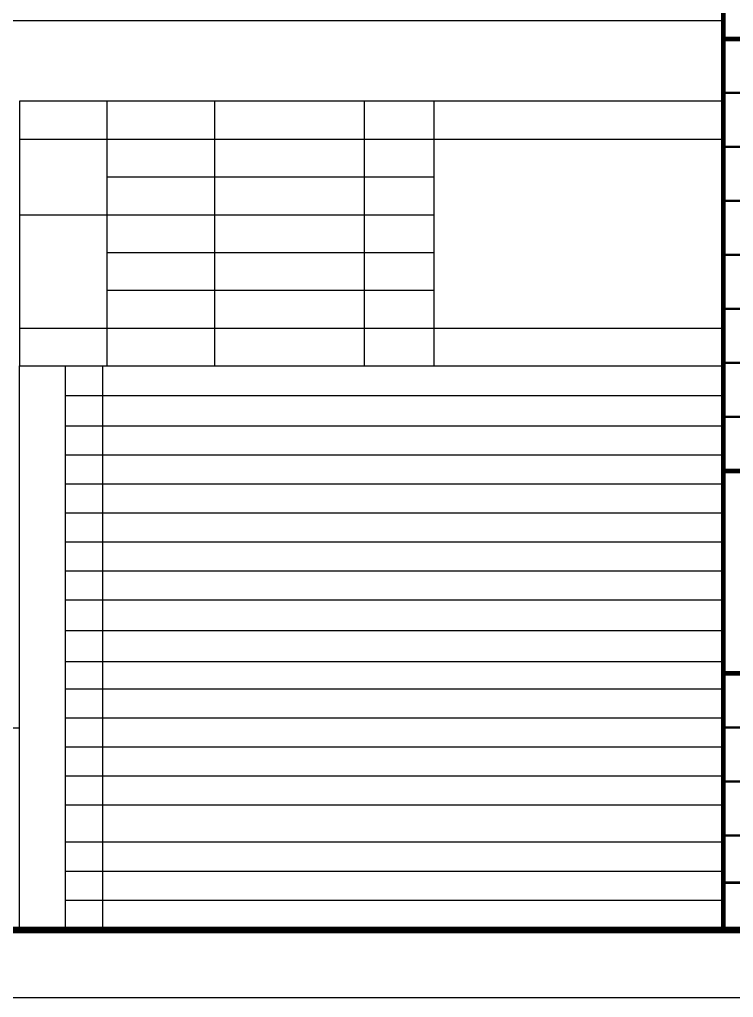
# Model space of a CAD drawing. Extents: x 1188826 to 1909461, y 608442 to 1651179.
# Drawn here: x 1699839 to 1710405, y 1010102 to 1024588 of the extents above; entities that cross this region are included whole.
import ezdxf

# ---------------------------------------------------------------- set-up
doc = ezdxf.new("R2010")
doc.units = 0
doc.header["$LTSCALE"] = 1000
doc.header["$MEASUREMENT"] = 0
doc.layers.add('PUB_TAB', color=7, linetype='Continuous')
doc.layers.add('图框', color=140, linetype='Continuous')
doc.layers.add('WALL', color=9, linetype='Continuous', lineweight=40)

# ---------------------------------------------------------------- blocks, each defined once
blk = doc.blocks.new('12414151231')
at = {"layer": '图框'}
for points, const_width in [([(-7000, 0), (-7000, 40000)], 70), ([(0, 13200), (-7000, 13200)], 70), ([(-7000, 13200), (0, 13200)], 70), ([(-7000, 12400), (0, 12400)], 35), ([(-7000, 11600), (0, 11600)], 35), ([(-7000, 10800), (0, 10800)], 35), ([(-7000, 10000), (0, 10000)], 35), ([(-7000, 9200), (0, 9200)], 35), ([(-7000, 8400), (0, 8400)], 35), ([(-7000, 7600), (0, 7600)], 35), ([(-7000, 6800), (0, 6800)], 70), ([(-7000, 3800), (0, 3800)], 70), ([(-7000, 3000), (0, 3000)], 35), ([(-7000, 2200), (0, 2200)], 35), ([(-7000, 1400), (0, 1400)], 35), ([(-7000, 1400), (-500, 1400)], 35), ([(-7000, 700), (-2850, 700)], 35)]:
    blk.add_lwpolyline(points, dxfattribs=dict(at, const_width=const_width))

msp = doc.modelspace()

# ---------------------------------------------------------------- linework, layer by layer
at = {"layer": 'PUB_TAB'}
for p, q in [((1710257, 1023377), (1699839, 1023377)), ((1699839, 1023377), (1699839, 1019457)), ((1710257, 1019457), (1710257, 1023377)), ((1699839, 1022817), (1710257, 1022817)), ((1699839, 1019457), (1710257, 1019457))]:
    msp.add_line(p, q, dxfattribs=at)
for points in [[(1701130, 1023377), (1701130, 1019457)], [(1702725, 1023377), (1702725, 1019457)], [(1704940, 1023377), (1704940, 1019457)], [(1705970, 1023377), (1705970, 1019457)], [(1701130, 1022257), (1705970, 1022257)], [(1699839, 1021697), (1705970, 1021697)], [(1701130, 1021137), (1705970, 1021137)], [(1701130, 1020577), (1705970, 1020577)], [(1699839, 1020017), (1710257, 1020017)]]:
    msp.add_lwpolyline(points, dxfattribs=at)
at = {"layer": '图框'}
for p, q in [((1699839, 1019457), (1710257, 1019457)), ((1699839, 1011102), (1699839, 1019457)), ((1710257, 1019457), (1710257, 1011102)), ((1700515, 1019021), (1710257, 1019021)), ((1710257, 1019021), (1710257, 1011102)), ((1700515, 1018571), (1710257, 1018571)), ((1700515, 1018141), (1710257, 1018141)), ((1700515, 1017711), (1710257, 1017711)), ((1700515, 1017282), (1710257, 1017282)), ((1700515, 1016852), (1710257, 1016852)), ((1700515, 1016422), (1710257, 1016422)), ((1700515, 1015992), (1710257, 1015992)), ((1700515, 1015536), (1710257, 1015536)), ((1700515, 1015500), (1700515, 1011102)), ((1701067, 1015500), (1701067, 1011102)), ((1700515, 1015080), (1710257, 1015080)), ((1700515, 1014676), (1710257, 1014676)), ((1700515, 1014246), (1710257, 1014246)), ((1674554, 1014095), (1699839, 1014095)), ((1700515, 1013816), (1710257, 1013816)), ((1700515, 1013386), (1710257, 1013386)), ((1700515, 1012956), (1710257, 1012956)), ((1700515, 1012409), (1710257, 1012409)), ((1700515, 1011973), (1710257, 1011973)), ((1710257, 1011538), (1700515, 1011538)), ((1710257, 1011102), (1699839, 1011102)), ((1710257, 1011102), (1700515, 1011102))]:
    msp.add_line(p, q, dxfattribs=at)
for points in [[(1643957, 1010102), (1718257, 1010102), (1718257, 1052102), (1643957, 1052102)], [(1710257, 1024569), (1674554, 1024569), (1674554, 1011102), (1710257, 1011102)]]:
    msp.add_lwpolyline(points, close=True, dxfattribs=at)
at = {"layer": '图框', "const_width": 100}
msp.add_lwpolyline([(1646457, 1011102), (1717257, 1011102), (1717257, 1051102), (1646457, 1051102)], close=True, dxfattribs=at)
at = {"layer": '图框'}
for points in [[(1700515, 1019457), (1700515, 1015500)], [(1701067, 1019457), (1701067, 1015500)]]:
    msp.add_lwpolyline(points, dxfattribs=at)

# ---------------------------------------------------------------- block references
at = {"layer": 'WALL'}
msp.add_blockref('12414151231', (1717257, 1011102), dxfattribs=at)

doc.saveas('drawing.dxf')
